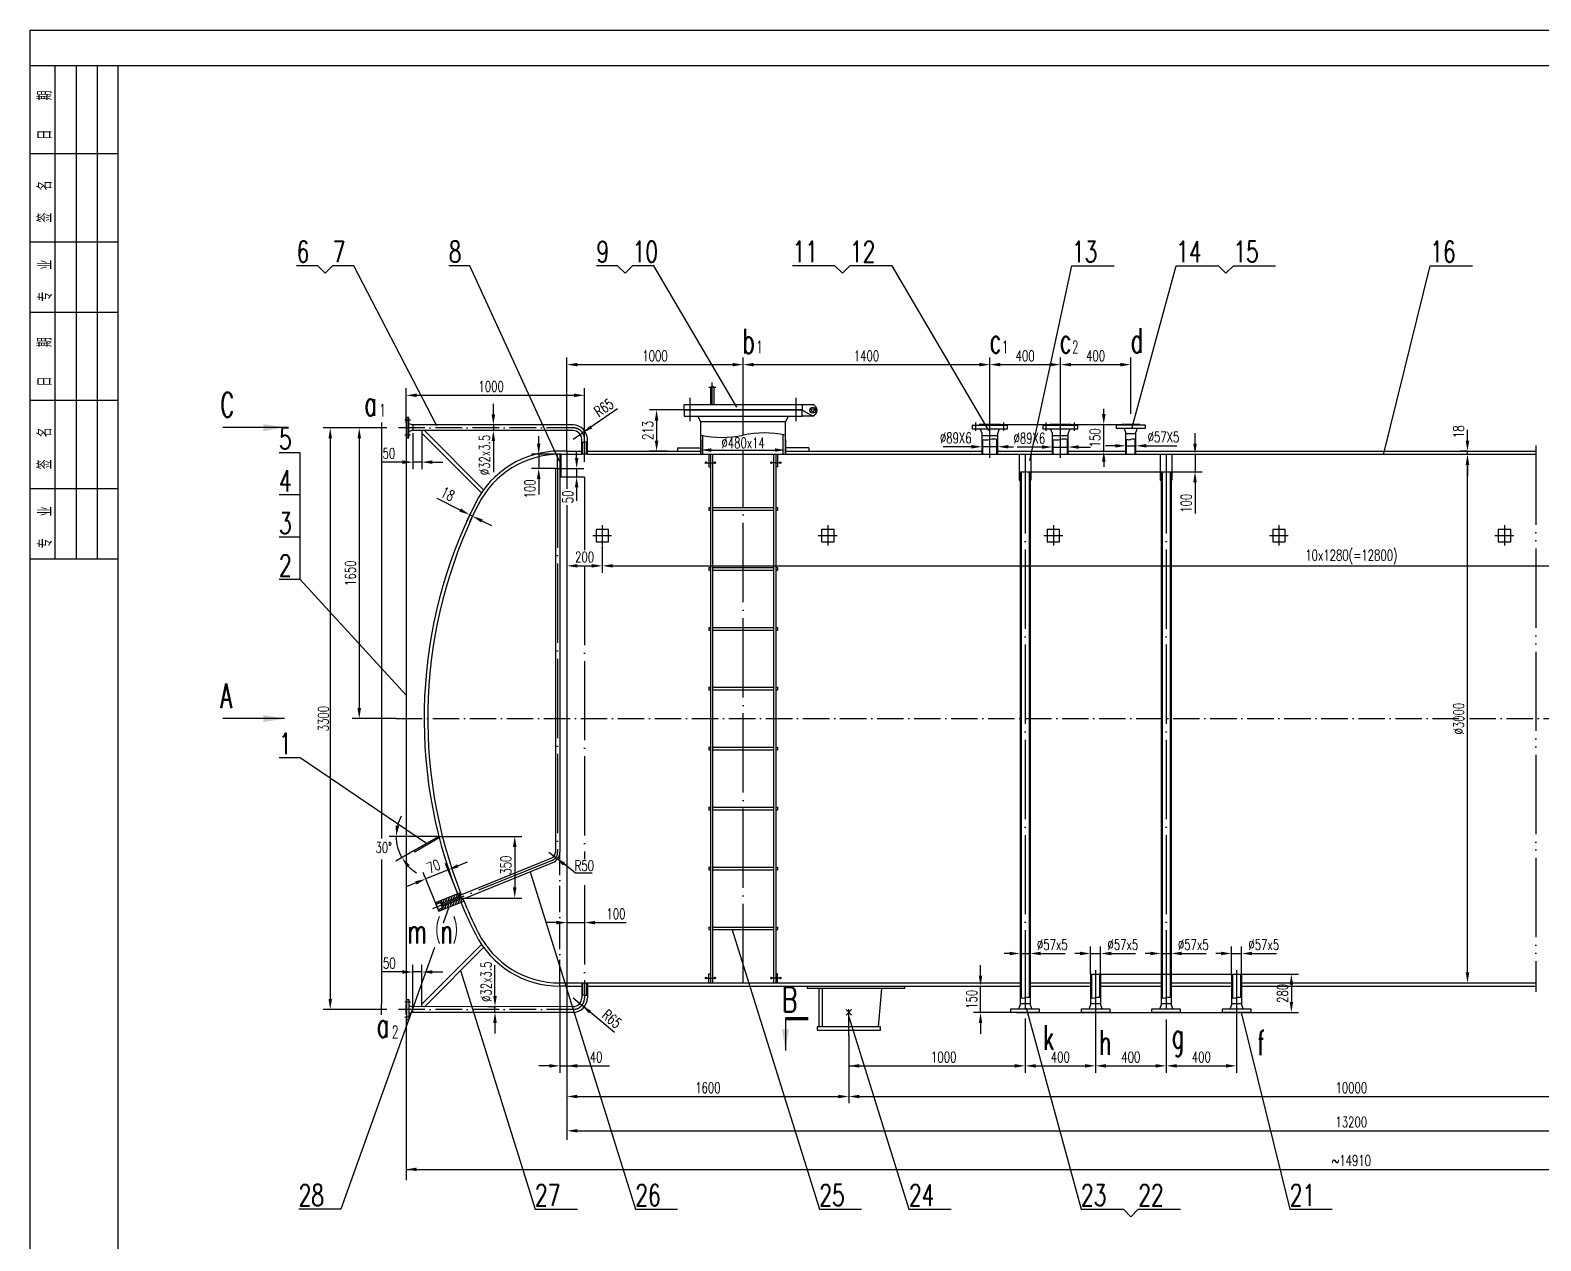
# Model space of a CAD drawing. Extents: x 84915 to 104235, y 7253 to 35355.
# Drawn here: x 84915 to 93487, y 14046 to 20915 of the extents above; entities that cross this region are included whole.
import ezdxf

# ---------------------------------------------------------------- set-up
doc = ezdxf.new("R2010")
doc.units = 0
doc.header["$LTSCALE"] = 15
doc.header["$MEASUREMENT"] = 0
for name, pattern in [('DASHDOT-M', [36, 30, -3, 0, -3]), ('DASHDOT-S', [14, 10, -2, 0, -2]), ('DIVIDE-M', [39, 30, -3, 0, -3, 0, -3]), ('HIDDEN-M', [7, 5, -2])]:
    doc.linetypes.add(name, pattern=pattern)
doc.layers.get('0').update_dxf_attribs({"linetype": 'CONTINUOUS'})
for name, color, linetype in [('CDR_DIM', 7, 'CONTINUOUS'), ('CDR_DWG1', 4, 'CONTINUOUS'), ('CDR_DWG2', 2, 'CONTINUOUS'), ('CDR_DWG3', 1, 'DASHDOT-M'), ('CDR_DWG4', 3, 'DIVIDE-M'), ('CDR_DWG5', 6, 'HIDDEN-M'), ('CDR_TEXT', 7, 'CONTINUOUS')]:
    doc.layers.add(name, color=color, linetype=linetype)
doc.styles.add('HZ', font='romans.shx', dxfattribs={"width": 0.7, "height": 60, "bigfont": 'HZ.shx'})

# ---------------------------------------------------------------- blocks, each defined once
blk = doc.blocks.new('TUQA-H')
for p, q in [((-18, 140), (-18, 70)), ((-12, 140), (-12, 70)), ((-6, 140), (-6, 70)), ((-25, 115), (0, 115)), ((-25, 90), (0, 90)), ((-25, 70), (0, 70)), ((-18, 70), (-18, 0)), ((-12, 70), (-12, 0)), ((-6, 70), (-6, 0)), ((-25, 45), (0, 45)), ((-25, 20), (0, 20))]:
    blk.add_line(p, q)
at = {"layer": 'CDR_DWG1'}
for p, q in [((-25, 140), (0, 140)), ((-25, 70), (0, 70)), ((-25, 0), (0, 0))]:
    blk.add_line(p, q, dxfattribs=at)
at = {"style": 'HZ', "width": 0.7}
for s, p in [('日    期', (-18.9, 118.95)), ('签   名', (-18.9, 95.46)), ('专   业', (-18.76, 73.05)), ('日    期', (-18.9, 48.95)), ('签   名', (-18.9, 25.46)), ('专   业', (-18.76, 3.05))]:
    blk.add_text(s, height=4, rotation=90, dxfattribs=at).set_placement(p)

msp = doc.modelspace()

# ---------------------------------------------------------------- linework, layer by layer
for p, q in [((87216.6, 15957), (87243.4, 15967.8)), ((87230, 15924), (87256.7, 15934.8))]:
    msp.add_line(p, q)
msp.add_lwpolyline([(84914.9, 7253.1), (84914.9, 20915.1), (104234.9, 20915.1), (104234.9, 7253.1)], close=True)
at = {"color": 4}
msp.add_lwpolyline([(85414.9, 7513.1), (85414.9, 20715.1), (103929.9, 20715.1), (103929.9, 7513.1)], close=True, dxfattribs=at)
at = {"layer": 'CDR_DIM'}
for p, q in [((87960.4, 18527.1), (87960.4, 19057.6)), ((88960.4, 18881), (88960.4, 19057.6)), ((90360.4, 18739.2), (90360.4, 19057.6)), ((90760.4, 18739.2), (90760.4, 19057.6)), ((91160.4, 18739.2), (91160.4, 19057.6)), ((88020.4, 19017.6), (88900.4, 19017.6)), ((89020.4, 19017.6), (90300.4, 19017.6)), ((90420.4, 19017.6), (90700.4, 19017.6)), ((90820.4, 19017.6), (91100.4, 19017.6)), ((87048, 18688.3), (87048, 18883.6)), ((88060.4, 18594.1), (88060.4, 18883.6)), ((87108, 18843.6), (88000.4, 18843.6)), ((87543.1, 18735.8), (87543.1, 18795.8)), ((88248.3, 18766.4), (88049.2, 18630.7)), ((88625.4, 18760.6), (88429.3, 18760.6)), ((88469.3, 18700.6), (88469.3, 18587.1)), ((91007, 18737.1), (91007, 18767.1)), ((86878.6, 18659.1), (86577.4, 18659.1)), ((86802.9, 18659.1), (86741.9, 18659.1)), ((86908.7, 18629), (86908.7, 16328)), ((87048, 18629), (87048, 15389.2)), ((87087, 18628.8), (87087, 18424.3)), ((87137.2, 18628.8), (87137.2, 18424.3)), ((87548.9, 18675.8), (87503.1, 18675.8)), ((87548.9, 18643.5), (87503.1, 18643.5)), ((87543.1, 18675.8), (87543.1, 18643.5)), ((87800.3, 18569.1), (87800.3, 18611.6)), ((87995.4, 18594.1), (88049.2, 18630.7)), ((90420.4, 18677.1), (90700.4, 18677.1)), ((90820.4, 18677.1), (91109.4, 18677.1)), ((90968.4, 18677.1), (91047, 18677.1)), ((91007, 18527.1), (91007, 18677.1)), ((91524.7, 18569.1), (91524.7, 18629.1)), ((93070.7, 18587.1), (93070.7, 18647.1)), ((86617.4, 18599.1), (86617.4, 15419.1)), ((86781.9, 18599.1), (86781.9, 17069.1)), ((87543.1, 18583.5), (87543.1, 18407.1)), ((88015.7, 18488.8), (88015.7, 18527.1)), ((88530.1, 18527.1), (88429.3, 18527.1)), ((88720.4, 18591.1), (88720.4, 18509.1)), ((88780.4, 18533), (89140.4, 18533)), ((89200.4, 18591.1), (89200.4, 18509.1)), ((90255.9, 18551.7), (90096.4, 18551.7)), ((90315.9, 18551.6), (90315.9, 18591.7)), ((90404.9, 18551.7), (90315.9, 18551.7)), ((90404.9, 18551.6), (90404.9, 18591.7)), ((90464.9, 18551.7), (90494.9, 18551.7)), ((90655.9, 18550), (90516.3, 18550)), ((90715.9, 18551.6), (90715.9, 18597.1)), ((90715.9, 18550), (90804.9, 18550)), ((90804.9, 18551.6), (90804.9, 18597.1)), ((90864.9, 18550), (90931, 18550)), ((90968.4, 18527.1), (91047, 18527.1)), ((91071.9, 18557.1), (91016.6, 18557.1)), ((91131.9, 18557.1), (91131.9, 18597.1)), ((91131.9, 18557.1), (91188.9, 18557.1)), ((91188.9, 18557.1), (91188.9, 18597.1)), ((91248.9, 18557.1), (91420.9, 18557.1)), ((93070.7, 18527.1), (93030.7, 18527.1)), ((93070.7, 18509.1), (93070.7, 18527.1)), ((93070.7, 18509.1), (93070.7, 18527.1)), ((87027, 18464.3), (86908.7, 18464.3)), ((87137.2, 18464.3), (87087, 18464.3)), ((87197.2, 18464.3), (87257.2, 18464.3)), ((87925.4, 18509.1), (87760.3, 18509.1)), ((87800.3, 18509.1), (87800.3, 18428.8)), ((91007, 18467.1), (91007, 18437.1)), ((91475.8, 18509.1), (91564.7, 18509.1)), ((91524.7, 18509.1), (91524.7, 18409.3)), ((93059.4, 18509.1), (93110.7, 18509.1)), ((93070.7, 15569.1), (93070.7, 18449.1)), ((93070.7, 18449.1), (93070.7, 18389.1)), ((87895.4, 18428.8), (87760.3, 18428.8)), ((87800.3, 18368.8), (87800.3, 18280.5)), ((87920.4, 18428.8), (88055.7, 18428.8)), ((87925.4, 18380.7), (88055.7, 18380.7)), ((88015.7, 18428.8), (88015.7, 18380.7)), ((90582.9, 18409.3), (91327.6, 18409.3)), ((91388.9, 18409.3), (91564.7, 18409.3)), ((91524.7, 18349.3), (91524.7, 18172.8)), ((87354.8, 18192.7), (87223.7, 18258.2)), ((88015.7, 18320.7), (88015.7, 18245.2)), ((87440.8, 18230.7), (87390.5, 18130.1)), ((87456.9, 18222.6), (87406.6, 18122.1)), ((87424.5, 18157.8), (87408.4, 18165.9)), ((87478.2, 18131), (87531.9, 18104.2)), ((87960.4, 17987.4), (87960.4, 17836.1)), ((88160.9, 17987.4), (88160.9, 17836.1)), ((88020.4, 17876.1), (88100.9, 17876.1)), ((88220.9, 17876.1), (96602.9, 17876.1)), ((86988.8, 17009.1), (86741.9, 17009.1)), ((87125.2, 16341.1), (86951.2, 16341.1)), ((87233.8, 16341.1), (87125.2, 16341.1)), ((87233.8, 16341.1), (87704.3, 16341.1)), ((86908.7, 16210.5), (86908.7, 15389.2)), ((87093.5, 16260.1), (86989, 16199.8)), ((87664.3, 16281.1), (87664.3, 16051.1)), ((87857.9, 16251.2), (87897.2, 16220.2)), ((88006.6, 16133.8), (87897.2, 16220.2)), ((87223.3, 15940.5), (87144, 16136.7)), ((87285.9, 16150.9), (87159, 16099.6)), ((87350.2, 15991.8), (87271, 16188)), ((87341.6, 16173.4), (87397.2, 16195.9)), ((88006.6, 16133.8), (88103.7, 16133.8)), ((87103.4, 16077.2), (87047.7, 16054.7)), ((87217.8, 15966.2), (87215.3, 15960.3)), ((87220.9, 15958.7), (87220.2, 15957)), ((87228.6, 15961.8), (87227.9, 15960.1)), ((87233.1, 15972.4), (87228.6, 15961.8)), ((87247.7, 15977.1), (87243.9, 15968)), ((87248.3, 15978.6), (87247.7, 15977.1)), ((87249.1, 15953.5), (87247.8, 15956.9)), ((87263.6, 15984.7), (87253.7, 15961.3)), ((87275.5, 15953), (87265.9, 15930.4)), ((87278.9, 15990.9), (87269, 15967.5)), ((87290.8, 15959.2), (87280.9, 15935.8)), ((87294.2, 15997.1), (87284.3, 15973.7)), ((87306.1, 15965.3), (87296.2, 15942)), ((87309.5, 16003.3), (87299.6, 15979.9)), ((87321.4, 15971.5), (87311.5, 15948.1)), ((87324.8, 16009.4), (87314.9, 15986.1)), ((87336.7, 15977.7), (87326.8, 15954.3)), ((87340.1, 16015.6), (87330.2, 15992.2)), ((87352, 15983.9), (87342.1, 15960.5)), ((87355.4, 16021.8), (87345.5, 15998.4)), ((87364.8, 15984.2), (87357.4, 15966.7)), ((87358.1, 15991.1), (87704.3, 15991.1)), ((87231.8, 15924.7), (87230.7, 15922.1)), ((87232.5, 15926.4), (87231.8, 15924.7)), ((87239.5, 15927.8), (87235, 15917.2)), ((87240.2, 15929.5), (87239.5, 15927.8)), ((87251.3, 15925.9), (87250.3, 15923.4)), ((87254.8, 15934), (87251.3, 15925.9)), ((87255.4, 15935.3), (87254.8, 15934)), ((87265.9, 15930.4), (87265.6, 15929.6)), ((87900.4, 15851.7), (87840.4, 15851.7)), ((87960.4, 15851.7), (88060.4, 15851.7)), ((88120.4, 15851.7), (88296.9, 15851.7)), ((90931.9, 15559.1), (90931.9, 15716.5)), ((90988.9, 15559.1), (90988.9, 15716.5)), ((91731.9, 15559.1), (91731.9, 15716.5)), ((91788.9, 15559.1), (91788.9, 15716.5)), ((87087, 15374.4), (87087, 15611.6)), ((87137.2, 15389.4), (87137.2, 15611.6)), ((87552.3, 15434.7), (87552.3, 15610.3)), ((90307.5, 15551.1), (90307.5, 15611.1)), ((90471.9, 15676.5), (90441.9, 15676.5)), ((90531.9, 15676.5), (90588.9, 15676.5)), ((90648.9, 15676.5), (90787.9, 15676.5)), ((90871.9, 15676.5), (90841.9, 15676.5)), ((90931.9, 15676.5), (90988.9, 15676.5)), ((91048.9, 15676.5), (91186.7, 15676.5)), ((91271.9, 15676.5), (91241.9, 15676.5)), ((91331.9, 15676.5), (91388.9, 15676.5)), ((91448.9, 15676.5), (91587.9, 15676.5)), ((91671.9, 15676.5), (91641.9, 15676.5)), ((91731.9, 15676.5), (91788.9, 15676.5)), ((91848.9, 15676.5), (91986.7, 15676.5)), ((87027, 15571.6), (86908.7, 15571.6)), ((87137.2, 15571.6), (87087, 15571.6)), ((87197.2, 15571.6), (87257.2, 15571.6)), ((90988.9, 15559.1), (92111.3, 15559.1)), ((87920.4, 15491.1), (87920.4, 14998.9)), ((87960.4, 15491.1), (87960.4, 14998.9)), ((90295.5, 15491.1), (90347.5, 15491.1)), ((90307.5, 15341.3), (90307.5, 15491.1)), ((92071.3, 15499.1), (92071.3, 15401.1)), ((93059.4, 15509.1), (93110.7, 15509.1)), ((86878.6, 15359.1), (86577.4, 15359.1)), ((87559.2, 15374.7), (87512.3, 15374.7)), ((87552.3, 15342.4), (87552.3, 15374.7)), ((87995.4, 15424.1), (88045.3, 15382.4)), ((88230.1, 15227.7), (88045.3, 15382.4)), ((87048, 15315.9), (87048, 14390.9)), ((87559.2, 15342.4), (87512.3, 15342.4)), ((87552.3, 15282.4), (87552.3, 15222.4)), ((90509.4, 15341.3), (90267.5, 15341.3)), ((90307.5, 15281.3), (90307.5, 15221.3)), ((90560.4, 15308.2), (90560.4, 14998.9)), ((90611.4, 15341.3), (90909.4, 15341.1)), ((90960.4, 15301.1), (90960.4, 14998.9)), ((91011.4, 15341.1), (91309.4, 15341.1)), ((91360.4, 15301.1), (91360.4, 14998.9)), ((91411.4, 15341.3), (91709.4, 15341.1)), ((91760.4, 15301.1), (91760.4, 14998.9)), ((91811.4, 15341.1), (92111.3, 15341.1)), ((89560.4, 15211.1), (89560.4, 14826.5)), ((87860.4, 15038.9), (87800.4, 15038.9)), ((87920.4, 15038.9), (88201.8, 15038.9)), ((89560.4, 15038.9), (90500.4, 15038.9)), ((90620.4, 15038.9), (90900.4, 15038.9)), ((91020.4, 15038.9), (91300.4, 15038.9)), ((91420.4, 15038.9), (91700.4, 15038.9)), ((87960.4, 14998.9), (87960.4, 14882)), ((87960.4, 14882), (87960.4, 14619.6)), ((88020.4, 14864.8), (89500.4, 14864.8)), ((89620.4, 14864.8), (95203.3, 14864.8)), ((88020.4, 14670.3), (96863.3, 14670.3)), ((87048, 14451.6), (97673.4, 14451.6))]:
    msp.add_line(p, q, dxfattribs=at)
for points in [[(86631, 19578.4), (86588.6, 19536), (86546.2, 19578.4), (86426.2, 19578.4)], [(87222.7, 18670.2), (86751, 19578.4), (86631, 19578.4)], [(87918.8, 18468.5), (87410.1, 19578.4), (87290.1, 19578.4)], [(88332.8, 19578.4), (88290.4, 19536), (88248, 19578.4), (88128, 19578.4)], [(88924.8, 18777), (88452.8, 19578.4), (88332.8, 19578.4)], [(89566.1, 19578.4), (89523.7, 19536), (89481.3, 19578.4), (89241.3, 19578.4)], [(90354.9, 18643.3), (89806.1, 19578.4), (89566.1, 19578.4)], [(90587.4, 18473.9), (90825.9, 19578.4), (91065.9, 19578.4)], [(91165.5, 18655.9), (91417.4, 19578.4), (91657.4, 19578.4)], [(91657.4, 19578.4), (91699.8, 19536), (91742.2, 19578.4), (91982.2, 19578.4)], [(92595.9, 18514), (92859.5, 19578.4), (93099.5, 19578.4)], [(86446.7, 18278.1), (86446.7, 18518.1), (86326.7, 18518.1)], [(86446.7, 18038.1), (86446.7, 18278.1), (86326.7, 18278.1)], [(86446.7, 17798.1), (86446.7, 18038.1), (86326.7, 18038.1)], [(87047.9, 17143), (86446.7, 17798.1), (86326.7, 17798.1)], [(87163.7, 16300.6), (86446.7, 16787.3), (86326.7, 16787.3)], [(87751.1, 16140.5), (88348.7, 14225.4), (88588.7, 14225.4)], [(87290.2, 15939.5), (87257.8, 15849)], [(88896.6, 15816.6), (89393, 14225.4), (89633, 14225.4)], [(87208.7, 15711.4), (86678.4, 14225.4), (86438.4, 14225.4)], [(87357.2, 15579.7), (87779.7, 14225.4), (88019.7, 14225.4)], [(90567.3, 15367.4), (90877.9, 14225.4), (91117.9, 14225.4)], [(89560.4, 15316.4), (89900.9, 14225.4), (90140.9, 14225.4)], [(91785.8, 15342.1), (92062.4, 14225.4), (92302.4, 14225.4)], [(91117.9, 14225.4), (91160.4, 14183), (91202.8, 14225.4), (91442.8, 14225.4)]]:
    msp.add_lwpolyline(points, dxfattribs=at)
for start, end in [(151.59366, 165.79683), (180, 210), (224.20317, 238.40634)]:
    msp.add_arc((87233.8, 16341.1), 242.7, start, end, dxfattribs=at)
for points in [[(88020.4, 19027.6), (88020.4, 19007.6), (87960.4, 19017.6)], [(88900.4, 19027.6), (88900.4, 19007.6), (88960.4, 19017.6)], [(89020.4, 19027.6), (89020.4, 19007.6), (88960.4, 19017.6)], [(90300.4, 19027.6), (90300.4, 19007.6), (90360.4, 19017.6)], [(90420.4, 19027.6), (90420.4, 19007.6), (90360.4, 19017.6)], [(90700.4, 19027.6), (90700.4, 19007.6), (90760.4, 19017.6)], [(90820.4, 19027.6), (90820.4, 19007.6), (90760.4, 19017.6)], [(91100.4, 19027.6), (91100.4, 19007.6), (91160.4, 19017.6)], [(87108, 18853.6), (87108, 18833.6), (87048, 18843.6)], [(88000.4, 18853.6), (88000.4, 18833.6), (88060.4, 18843.6)], [(87533.1, 18735.8), (87553.1, 18735.8), (87543.1, 18675.8)], [(88459.3, 18700.6), (88479.3, 18700.6), (88469.3, 18760.6)], [(90997, 18737.1), (91017, 18737.1), (91007, 18677.1)], [(86607.4, 18599.1), (86627.4, 18599.1), (86617.4, 18659.1)], [(86771.9, 18599.1), (86791.9, 18599.1), (86781.9, 18659.1)], [(87533.1, 18583.5), (87553.1, 18583.5), (87543.1, 18643.5)], [(88093.1, 18672.7), (88104.4, 18656.2), (88049.2, 18630.7)], [(87790.3, 18569.1), (87810.3, 18569.1), (87800.3, 18509.1)], [(88459.3, 18587.1), (88479.3, 18587.1), (88469.3, 18527.1)], [(88780.4, 18543), (88780.4, 18523), (88720.4, 18533)], [(89140.4, 18543), (89140.4, 18523), (89200.4, 18533)], [(90255.9, 18561.7), (90255.9, 18541.7), (90315.9, 18551.7)], [(90464.9, 18561.7), (90464.9, 18541.7), (90404.9, 18551.7)], [(90655.9, 18560), (90655.9, 18540), (90715.9, 18550)], [(90864.9, 18560), (90864.9, 18540), (90804.9, 18550)], [(90997, 18467.1), (91017, 18467.1), (91007, 18527.1)], [(91071.9, 18567.1), (91071.9, 18547.1), (91131.9, 18557.1)], [(91248.9, 18567.1), (91248.9, 18547.1), (91188.9, 18557.1)], [(91514.7, 18569.1), (91534.7, 18569.1), (91524.7, 18509.1)], [(93060.7, 18587.1), (93080.7, 18587.1), (93070.7, 18527.1)], [(87027, 18474.3), (87027, 18454.3), (87087, 18464.3)], [(87197.2, 18474.3), (87197.2, 18454.3), (87137.2, 18464.3)], [(88005.7, 18488.8), (88025.7, 18488.8), (88015.7, 18428.8)], [(93060.7, 18449.1), (93080.7, 18449.1), (93070.7, 18509.1)], [(93060.7, 18449.1), (93080.7, 18449.1), (93070.7, 18509.1)], [(87790.3, 18368.8), (87810.3, 18368.8), (87800.3, 18428.8)], [(88005.7, 18320.7), (88025.7, 18320.7), (88015.7, 18380.7)], [(91514.7, 18349.3), (91534.7, 18349.3), (91524.7, 18409.3)], [(87359.2, 18201.7), (87350.3, 18183.8), (87408.4, 18165.9)], [(87482.7, 18139.9), (87473.7, 18122.1), (87424.5, 18157.8)], [(88020.4, 17886.1), (88020.4, 17866.1), (87960.4, 17876.1)], [(88100.9, 17886.1), (88100.9, 17866.1), (88160.9, 17876.1)], [(88220.9, 17886.1), (88220.9, 17866.1), (88160.9, 17876.1)], [(86771.9, 17069.1), (86791.9, 17069.1), (86781.9, 17009.1)], [(87008.5, 16399.4), (86988.6, 16401.9), (86991.2, 16341.1)], [(87654.3, 16281.1), (87674.3, 16281.1), (87664.3, 16341.1)], [(87051.9, 16165.9), (87067.8, 16177.9), (87023.7, 16219.8)], [(87950.5, 16190.9), (87938.1, 16175.2), (87897.2, 16220.2)], [(87337.8, 16182.7), (87345.3, 16164.1), (87285.9, 16150.9)], [(87099.6, 16086.4), (87107.1, 16067.9), (87159, 16099.6)], [(87654.3, 16051.1), (87674.3, 16051.1), (87664.3, 15991.1)], [(87900.4, 15861.7), (87900.4, 15841.7), (87960.4, 15851.7)], [(88120.4, 15861.7), (88120.4, 15841.7), (88060.4, 15851.7)], [(90471.9, 15686.5), (90471.9, 15666.5), (90531.9, 15676.5)], [(90648.9, 15686.5), (90648.9, 15666.5), (90588.9, 15676.5)], [(90871.9, 15686.5), (90871.9, 15666.5), (90931.9, 15676.5)], [(91048.9, 15686.5), (91048.9, 15666.5), (90988.9, 15676.5)], [(91271.9, 15686.5), (91271.9, 15666.5), (91331.9, 15676.5)], [(91448.9, 15686.5), (91448.9, 15666.5), (91388.9, 15676.5)], [(91671.9, 15686.5), (91671.9, 15666.5), (91731.9, 15676.5)], [(91848.9, 15686.5), (91848.9, 15666.5), (91788.9, 15676.5)], [(87027, 15581.6), (87027, 15561.6), (87087, 15571.6)], [(87197.2, 15581.6), (87197.2, 15561.6), (87137.2, 15571.6)], [(90297.5, 15551.1), (90317.5, 15551.1), (90307.5, 15491.1)], [(92061.3, 15499.1), (92081.3, 15499.1), (92071.3, 15559.1)], [(93060.7, 15569.1), (93080.7, 15569.1), (93070.7, 15509.1)], [(87542.3, 15434.7), (87562.3, 15434.7), (87552.3, 15374.7)], [(86607.4, 15419.1), (86627.4, 15419.1), (86617.4, 15359.1)], [(88097.7, 15351.5), (88084.9, 15336.2), (88045.3, 15382.4)], [(92061.3, 15401.1), (92081.3, 15401.1), (92071.3, 15341.1)], [(87542.3, 15282.4), (87562.3, 15282.4), (87552.3, 15342.4)], [(90297.5, 15281.3), (90317.5, 15281.3), (90307.5, 15341.3)], [(87860.4, 15048.9), (87860.4, 15028.9), (87920.4, 15038.9)], [(88020.4, 15048.9), (88020.4, 15028.9), (87960.4, 15038.9)], [(89620.4, 15048.9), (89620.4, 15028.9), (89560.4, 15038.9)], [(90500.4, 15048.9), (90500.4, 15028.9), (90560.4, 15038.9)], [(90620.4, 15048.9), (90620.4, 15028.9), (90560.4, 15038.9)], [(90900.4, 15048.9), (90900.4, 15028.9), (90960.4, 15038.9)], [(91020.4, 15048.9), (91020.4, 15028.9), (90960.4, 15038.9)], [(91300.4, 15048.9), (91300.4, 15028.9), (91360.4, 15038.9)], [(91420.4, 15048.9), (91420.4, 15028.9), (91360.4, 15038.9)], [(91700.4, 15048.9), (91700.4, 15028.9), (91760.4, 15038.9)], [(88020.4, 14874.8), (88020.4, 14854.8), (87960.4, 14864.8)], [(89500.4, 14874.8), (89500.4, 14854.8), (89560.4, 14864.8)], [(89620.4, 14874.8), (89620.4, 14854.8), (89560.4, 14864.8)], [(88020.4, 14680.3), (88020.4, 14660.3), (87960.4, 14670.3)], [(87108, 14461.6), (87108, 14441.6), (87048, 14451.6)]]:
    msp.add_solid(points, dxfattribs=at)
at = {"layer": 'CDR_DWG1'}
for p, q in [((88775.4, 18887.1), (88775.4, 18791.1)), ((88795.4, 18791.1), (88795.4, 18887.1)), ((88625.4, 18791.1), (89295.4, 18791.1)), ((88625.4, 18762.1), (88625.4, 18791.1)), ((89295.4, 18791.1), (89355.4, 18791.1)), ((89295.4, 18791.1), (89295.4, 18762.1)), ((86908.7, 18689.2), (86908.7, 18629)), ((87052, 18688.3), (87048, 18688.3)), ((87048, 18688.3), (87048, 18631.3)), ((87064, 18717.3), (87052, 18717.3)), ((87052, 18717.3), (87052, 18602.3)), ((87064, 18602.3), (87064, 18717.3)), ((89295.4, 18762.1), (88625.4, 18762.1)), ((88625.4, 18762.1), (88625.4, 18759.1)), ((89295.4, 18759.1), (88625.4, 18759.1)), ((88625.4, 18759.1), (88625.4, 18726.1)), ((88625.4, 18726.1), (89295.4, 18726.1)), ((88720.4, 18693.1), (88703.9, 18726.1)), ((89200.4, 18693.1), (88720.4, 18693.1)), ((88720.4, 18509.1), (88720.4, 18693.1)), ((89200.4, 18693.1), (89216.9, 18726.1)), ((89200.4, 18509.1), (89200.4, 18693.1)), ((89295.4, 18759.1), (89295.4, 18762.1)), ((89295.4, 18726.1), (89295.4, 18759.1)), ((89355.4, 18726.1), (89295.4, 18758.6)), ((89355.4, 18726.1), (89295.4, 18726.1)), ((86938.8, 18659.1), (86878.6, 18659.1)), ((87048, 18631.3), (87052, 18631.3)), ((87052, 18602.3), (87064, 18602.3)), ((87081, 18675.8), (87066.5, 18681.3)), ((87081, 18643.8), (87066.5, 18638.2)), ((87087, 18675.8), (87081, 18675.8)), ((87087, 18643.8), (87081, 18643.8)), ((87995.4, 18675.8), (87087, 18675.8)), ((87087, 18675.8), (87087, 18643.8)), ((87995.4, 18643.1), (87087, 18643.8)), ((87137.2, 18643.8), (87137.2, 18628.8)), ((87137.2, 18628.8), (87475.6, 18290.3)), ((87152.2, 18643.8), (87487.8, 18307.7)), ((88732.4, 18509.1), (88732.4, 18617.6)), ((89188.4, 18509.1), (89188.4, 18617.6)), ((90260.4, 18673.1), (90260.4, 18653.1)), ((90460.4, 18673.1), (90260.4, 18673.1)), ((90260.4, 18653.1), (90460.4, 18653.1)), ((90420.4, 18677.1), (90300.4, 18677.1)), ((90300.4, 18677.1), (90300.4, 18673.1)), ((90315.9, 18626.1), (90306.9, 18649.3)), ((90315.9, 18614.1), (90315.9, 18626.1)), ((90404.9, 18614.1), (90315.9, 18614.1)), ((90315.9, 18509.1), (90315.9, 18614.1)), ((90404.9, 18626.1), (90414, 18649.3)), ((90404.9, 18614.1), (90404.9, 18626.1)), ((90404.9, 18509.1), (90404.9, 18614.1)), ((90420.4, 18673.1), (90420.4, 18677.1)), ((90460.4, 18653.1), (90460.4, 18673.1)), ((90660.4, 18673.1), (90660.4, 18653.1)), ((90860.4, 18673.1), (90660.4, 18673.1)), ((90660.4, 18653.1), (90860.4, 18653.1)), ((90820.4, 18677.1), (90700.4, 18677.1)), ((90700.4, 18677.1), (90700.4, 18673.1)), ((90715.9, 18626.1), (90706.9, 18649.3)), ((90715.9, 18614.1), (90715.9, 18626.1)), ((90804.9, 18614.1), (90715.9, 18614.1)), ((90715.9, 18509.1), (90715.9, 18614.1)), ((90804.9, 18626.1), (90814, 18649.3)), ((90804.9, 18614.1), (90804.9, 18626.1)), ((90804.9, 18509.1), (90804.9, 18614.1)), ((90820.4, 18673.1), (90820.4, 18677.1)), ((90860.4, 18653.1), (90860.4, 18673.1)), ((91242.9, 18674.1), (91077.9, 18674.1)), ((91077.9, 18674.1), (91077.9, 18657.1)), ((91077.9, 18657.1), (91242.9, 18657.1)), ((91211.4, 18677.1), (91109.4, 18677.1)), ((91109.4, 18677.1), (91109.4, 18674.1)), ((91131.9, 18633.1), (91122.4, 18657.1)), ((91131.9, 18625.1), (91131.9, 18633.1)), ((91188.9, 18625.1), (91131.9, 18625.1)), ((91131.9, 18509.1), (91131.9, 18625.1)), ((91188.9, 18633.1), (91198.4, 18657.1)), ((91188.9, 18625.1), (91188.9, 18633.1)), ((91188.9, 18509.1), (91188.9, 18625.1)), ((91198.4, 18657.1), (91242.9, 18657.1)), ((91211.4, 18674.1), (91211.4, 18677.1)), ((91242.9, 18657.1), (91242.9, 18674.1)), ((87960.4, 18527.1), (87920.4, 18527.1)), ((87960.4, 18527.1), (88044.4, 18527.1)), ((87960.4, 18527.1), (87960.4, 18312.5)), ((88044.4, 18509.1), (88044.4, 18594.1)), ((88048.4, 18509.1), (88048.4, 18578.1)), ((88072.4, 18509.1), (88072.4, 18578.1)), ((88076.4, 18509.1), (88076.4, 18594.1)), ((88076.4, 18527.1), (88720.4, 18527.1)), ((88588.3, 18545), (88719.6, 18545)), ((88588.3, 18545), (88588.3, 18527.1)), ((89200.4, 18527.1), (90315.9, 18527.1)), ((89332.6, 18545), (89201.3, 18545)), ((89332.6, 18545), (89332.6, 18527.1)), ((90319.9, 18509.1), (90319.9, 18593.1)), ((90400.9, 18509.1), (90400.9, 18593.1)), ((90404.9, 18527.1), (90715.9, 18527.1)), ((90719.9, 18509.1), (90719.9, 18593.1)), ((90800.9, 18509.1), (90800.9, 18593.1)), ((90804.9, 18527.1), (91131.9, 18527.1)), ((91135.4, 18509.1), (91135.4, 18593.1)), ((91185.4, 18509.1), (91185.4, 18593.1)), ((91188.9, 18527.1), (93458.1, 18527.1)), ((87907.9, 18428.8), (87907.9, 18508.9)), ((87920.4, 18509.1), (87920.4, 16251.2)), ((87920.4, 18509.1), (87960.4, 18509.1)), ((87925.4, 18509.1), (87925.4, 18380.7)), ((87960.4, 18509.1), (88044.4, 18509.1)), ((88076.4, 18509.1), (88044.4, 18509.1)), ((88076.4, 18509.1), (88720.4, 18509.1)), ((88720.4, 18509.1), (91188.9, 18509.1)), ((88765.4, 18509.1), (88765.4, 18437.8)), ((88765.4, 18437.8), (88775.4, 18437.8)), ((88775.4, 18509.1), (88775.4, 15509.1)), ((88787.4, 18509.1), (88787.4, 15509.1)), ((89133.5, 18509.1), (89133.5, 15509.1)), ((89145.5, 18509.1), (89145.5, 15509.1)), ((89155.5, 18437.8), (89145.5, 18437.8)), ((89155.5, 18509.1), (89155.5, 18437.8)), ((90527.6, 18509.1), (90527.6, 18362)), ((90593.3, 18509.1), (90593.3, 18362)), ((91188.9, 18509.1), (93458.1, 18509.1)), ((91327.6, 18509.1), (91327.6, 18362)), ((91393.3, 18509.1), (91393.3, 18362)), ((87895.4, 18428.8), (87895.4, 16251.2)), ((87895.4, 18428.8), (87920.4, 18428.8)), ((87925.4, 18380.7), (87920.4, 18380.7)), ((90527.6, 18362), (90531.9, 18362)), ((90531.9, 18409.3), (90531.9, 15393.3)), ((90531.9, 18409.3), (90588.9, 18409.3)), ((90537.9, 18409.3), (90537.9, 15425.3)), ((90582.9, 18409.3), (90582.9, 15425.3)), ((90588.9, 18409.3), (90588.9, 15393.3)), ((90593.3, 18362), (90588.9, 18362)), ((91327.6, 18362), (91331.9, 18362)), ((91331.9, 18409.3), (91331.9, 15393.3)), ((91331.9, 18409.3), (91388.9, 18409.3)), ((91337.9, 18409.3), (91337.9, 15425.3)), ((91382.9, 18409.3), (91382.9, 15425.3)), ((91388.9, 18409.3), (91388.9, 15393.3)), ((91393.3, 18362), (91388.9, 18362)), ((87960.4, 18220.6), (87960.4, 15491.1)), ((88765.4, 18206.7), (88775.4, 18206.7)), ((88765.4, 18206.7), (88765.4, 18191.7)), ((88765.4, 18191.7), (88775.4, 18191.7)), ((88787.4, 18206.7), (89133.5, 18206.7)), ((88787.4, 18191.7), (89133.5, 18191.7)), ((89145.5, 18206.7), (89155.5, 18206.7)), ((89145.5, 18191.7), (89155.5, 18191.7)), ((89155.5, 18206.7), (89155.5, 18191.7)), ((88765.4, 17866.7), (88775.4, 17866.7)), ((88765.4, 17866.7), (88765.4, 17851.7)), ((88765.4, 17851.7), (88775.4, 17851.7)), ((88787.4, 17866.7), (89133.5, 17866.7)), ((88787.4, 17851.7), (89133.5, 17851.7)), ((89145.5, 17866.7), (89155.5, 17866.7)), ((89145.5, 17851.7), (89155.5, 17851.7)), ((89155.5, 17866.7), (89155.5, 17851.7)), ((88765.4, 17526.7), (88775.4, 17526.7)), ((88765.4, 17526.7), (88765.4, 17511.7)), ((88765.4, 17511.7), (88775.4, 17511.7)), ((88787.4, 17526.7), (89133.5, 17526.7)), ((88787.4, 17511.7), (89133.5, 17511.7)), ((89145.5, 17526.7), (89155.5, 17526.7)), ((89145.5, 17511.7), (89155.5, 17511.7)), ((89155.5, 17526.7), (89155.5, 17511.7)), ((88765.4, 17186.7), (88775.4, 17186.7)), ((88765.4, 17186.7), (88765.4, 17171.7)), ((88765.4, 17171.7), (88775.4, 17171.7)), ((88787.4, 17186.7), (89133.5, 17186.7)), ((88787.4, 17171.7), (89133.5, 17171.7)), ((89145.5, 17186.7), (89155.5, 17186.7)), ((89145.5, 17171.7), (89155.5, 17171.7)), ((89155.5, 17186.7), (89155.5, 17171.7)), ((88765.4, 16846.7), (88775.4, 16846.7)), ((88765.4, 16846.7), (88765.4, 16831.7)), ((88765.4, 16831.7), (88775.4, 16831.7)), ((88787.4, 16846.7), (89133.5, 16846.7)), ((88787.4, 16831.7), (89133.5, 16831.7)), ((89145.5, 16846.7), (89155.5, 16846.7)), ((89145.5, 16831.7), (89155.5, 16831.7)), ((89155.5, 16846.7), (89155.5, 16831.7)), ((88765.4, 16506.7), (88765.4, 16491.7)), ((88765.4, 16506.7), (88775.4, 16506.7)), ((88765.4, 16491.7), (88775.4, 16491.7)), ((88787.4, 16506.7), (89133.5, 16506.7)), ((88787.4, 16491.7), (89133.5, 16491.7)), ((89145.5, 16506.7), (89155.5, 16506.7)), ((89145.5, 16491.7), (89155.5, 16491.7)), ((89155.5, 16506.7), (89155.5, 16491.7)), ((87233.8, 16341.1), (87093.5, 16260.1)), ((87236.2, 16331.8), (87098.7, 16252.4)), ((87093.5, 16260.1), (87098.1, 16252.1)), ((87354.2, 16006.9), (87872, 16216.5)), ((87363.6, 15983.7), (87881.4, 16193.3)), ((88765.4, 16166.7), (88775.4, 16166.7)), ((88765.4, 16166.7), (88765.4, 16151.7)), ((88765.4, 16151.7), (88775.4, 16151.7)), ((88787.4, 16166.7), (89133.5, 16166.7)), ((88787.4, 16151.7), (89133.5, 16151.7)), ((89145.5, 16166.7), (89155.5, 16166.7)), ((89145.5, 16151.7), (89155.5, 16151.7)), ((89155.5, 16166.7), (89155.5, 16151.7)), ((87214.8, 15965), (87214.1, 15963.3)), ((87214.8, 15965), (87214.1, 15963.3)), ((87214.1, 15963.3), (87232.5, 15917.6)), ((87214.8, 15965), (87356.3, 16022.2)), ((87223.3, 15940.5), (87216.3, 15957.9)), ((87218.3, 15956.3), (87216.6, 15957)), ((87218.3, 15956.3), (87242.6, 15966.1)), ((87224.5, 15941), (87218.3, 15956.3)), ((87230.7, 15925.6), (87219.7, 15952.9)), ((87234.2, 15916.9), (87375.6, 15974.1)), ((87242.6, 15966.1), (87243.4, 15967.8)), ((87242.6, 15966.1), (87248.8, 15950.8)), ((87243.4, 15967.8), (87248.6, 15969.9)), ((87243.4, 15967.8), (87250, 15951.3)), ((87255, 15935.5), (87248.8, 15950.8)), ((87256.7, 15934.8), (87250, 15951.3)), ((87250.3, 15969.2), (87256.5, 15953.9)), ((87355.9, 16002.6), (87253.5, 15961.3)), ((87262.7, 15938.6), (87256.5, 15953.9)), ((87361.9, 15987.9), (87259.5, 15946.5)), ((87354.2, 16006.9), (87363.6, 15983.7)), ((87223.3, 15940.5), (87230.3, 15923.1)), ((87224.5, 15941), (87230.7, 15925.6)), ((87230.7, 15925.6), (87230, 15924)), ((87230.7, 15925.6), (87255, 15935.5)), ((87234.2, 15916.9), (87232.5, 15917.6)), ((87255, 15935.5), (87256.7, 15934.8)), ((87256.7, 15934.8), (87262, 15936.9)), ((88765.4, 15826.7), (88765.4, 15811.7)), ((88765.4, 15826.7), (88775.4, 15826.7)), ((88765.4, 15811.7), (88775.4, 15811.7)), ((88787.4, 15826.7), (89133.5, 15826.7)), ((88787.4, 15811.7), (89133.5, 15811.7)), ((89145.5, 15826.7), (89155.5, 15826.7)), ((89145.5, 15811.7), (89155.5, 15811.7)), ((89155.5, 15826.7), (89155.5, 15811.7)), ((87137.2, 15389.4), (87475.6, 15727.9)), ((87152.2, 15374.4), (87487.8, 15710.5)), ((88765.4, 15560.3), (88775.4, 15560.3)), ((88765.4, 15509.1), (88765.4, 15560.3)), ((89155.5, 15560.3), (89145.5, 15560.3)), ((89155.5, 15509.1), (89155.5, 15560.3)), ((90931.9, 15559.1), (90988.9, 15559.1)), ((90931.9, 15559.1), (90931.9, 15393.1)), ((90937.9, 15559.1), (90937.9, 15425.1)), ((90982.9, 15559.1), (90982.9, 15425.1)), ((90988.9, 15559.1), (90988.9, 15393.1)), ((91731.9, 15559.1), (91788.9, 15559.1)), ((91731.9, 15559.1), (91731.9, 15393.1)), ((91737.9, 15559.1), (91737.9, 15425.1)), ((91782.9, 15559.1), (91782.9, 15425.1)), ((91788.9, 15559.1), (91788.9, 15393.1)), ((87920.4, 15509.1), (87960.4, 15509.1)), ((87960.4, 15491.1), (87920.4, 15491.1)), ((87960.4, 15509.1), (90531.9, 15509.1)), ((87960.4, 15491.1), (88044.4, 15491.1)), ((88044.4, 15509.1), (88044.4, 15424.1)), ((88048.4, 15509.1), (88048.4, 15440.1)), ((88072.4, 15509.1), (88072.4, 15440.1)), ((88076.4, 15509.1), (88076.4, 15424.1)), ((88076.4, 15491.1), (90531.9, 15491.1)), ((89325.4, 15477.1), (89325.4, 15491.1)), ((89875.4, 15477.1), (89325.4, 15477.1)), ((89390.4, 15477.1), (89390.4, 15261.1)), ((89410.4, 15261.1), (89410.4, 15477.1)), ((89746.2, 15477.1), (89726.4, 15261.1)), ((89875.4, 15491.1), (89875.4, 15477.1)), ((90588.9, 15509.1), (90931.9, 15509.1)), ((90588.9, 15491.1), (90931.9, 15491.1)), ((90988.9, 15509.1), (91331.9, 15509.1)), ((90988.9, 15491.1), (91331.9, 15491.1)), ((91388.9, 15509.1), (91731.9, 15509.1)), ((91388.9, 15491.1), (91731.9, 15491.1)), ((91788.9, 15509.1), (93458.1, 15509.1)), ((91788.9, 15491.1), (93458.1, 15491.1)), ((86938.8, 15359.1), (86878.6, 15359.1)), ((86908.7, 15329), (86908.7, 15389.2)), ((87048, 15329.9), (87048, 15386.9)), ((87048, 15386.9), (87052, 15386.9)), ((87052, 15300.9), (87052, 15415.9)), ((87052, 15415.9), (87064, 15415.9)), ((87064, 15415.9), (87064, 15300.9)), ((87081, 15374.4), (87066.5, 15379.9)), ((87087, 15374.4), (87081, 15374.4)), ((87995.4, 15375.1), (87087, 15374.4)), ((87087, 15342.4), (87087, 15374.4)), ((87137.2, 15374.4), (87137.2, 15389.4)), ((90642.9, 15361.3), (90477.9, 15361.3)), ((90522.4, 15361.3), (90477.9, 15361.3)), ((90477.9, 15361.3), (90477.9, 15344.3)), ((90477.9, 15344.3), (90642.9, 15344.3)), ((90509.4, 15344.3), (90509.4, 15341.3)), ((90531.9, 15385.3), (90522.4, 15361.3)), ((90531.9, 15393.3), (90588.9, 15393.3)), ((90531.9, 15393.3), (90531.9, 15385.3)), ((90588.9, 15393.3), (90588.9, 15385.3)), ((90588.9, 15385.3), (90598.4, 15361.3)), ((90611.4, 15341.3), (90611.4, 15344.3)), ((90642.9, 15344.3), (90642.9, 15361.3)), ((90877.9, 15361.1), (90877.9, 15344.1)), ((90922.4, 15361.1), (90877.9, 15361.1)), ((91042.9, 15361.1), (90877.9, 15361.1)), ((90877.9, 15344.1), (91042.9, 15344.1)), ((90909.4, 15344.1), (90909.4, 15341.1)), ((90931.9, 15385.1), (90922.4, 15361.1)), ((90931.9, 15393.1), (90931.9, 15385.1)), ((90931.9, 15393.1), (90988.9, 15393.1)), ((90988.9, 15393.1), (90988.9, 15385.1)), ((90988.9, 15385.1), (90998.4, 15361.1)), ((91011.4, 15341.1), (91011.4, 15344.1)), ((91042.9, 15344.1), (91042.9, 15361.1)), ((91277.9, 15361.3), (91277.9, 15344.3)), ((91322.4, 15361.3), (91277.9, 15361.3)), ((91442.9, 15361.3), (91277.9, 15361.3)), ((91277.9, 15344.3), (91442.9, 15344.3)), ((91309.4, 15344.3), (91309.4, 15341.3)), ((91331.9, 15385.3), (91322.4, 15361.3)), ((91331.9, 15393.3), (91388.9, 15393.3)), ((91331.9, 15393.3), (91331.9, 15385.3)), ((91388.9, 15393.3), (91388.9, 15385.3)), ((91388.9, 15385.3), (91398.4, 15361.3)), ((91411.4, 15341.3), (91411.4, 15344.3)), ((91442.9, 15344.3), (91442.9, 15361.3)), ((91842.9, 15361.1), (91677.9, 15361.1)), ((91722.4, 15361.1), (91677.9, 15361.1)), ((91677.9, 15361.1), (91677.9, 15344.1)), ((91677.9, 15344.1), (91842.9, 15344.1)), ((91709.4, 15344.1), (91709.4, 15341.1)), ((91731.9, 15385.1), (91722.4, 15361.1)), ((91731.9, 15393.1), (91731.9, 15385.1)), ((91731.9, 15393.1), (91788.9, 15393.1)), ((91788.9, 15393.1), (91788.9, 15385.1)), ((91788.9, 15385.1), (91798.4, 15361.1)), ((91811.4, 15341.1), (91811.4, 15344.1)), ((91842.9, 15344.1), (91842.9, 15361.1)), ((87052, 15329.9), (87048, 15329.9)), ((87064, 15300.9), (87052, 15300.9)), ((87081, 15342.4), (87066.5, 15336.9)), ((87087, 15342.4), (87081, 15342.4)), ((87995.4, 15342.4), (87087, 15342.4)), ((89380.4, 15261.1), (89380.4, 15241.1)), ((89740.4, 15261.1), (89380.4, 15261.1)), ((89740.4, 15241.1), (89740.4, 15261.1)), ((90509.4, 15341.3), (90611.4, 15341.3)), ((90909.4, 15341.1), (91011.4, 15341.1)), ((91309.4, 15341.3), (91411.4, 15341.3)), ((91709.4, 15341.1), (91811.4, 15341.1)), ((89380.4, 15241.1), (89740.4, 15241.1))]:
    msp.add_line(p, q, dxfattribs=at)
for radius in [16.5, 8.25]:
    msp.add_circle((89355.4, 18758.6), radius, dxfattribs=at)
for centre, radius, start, end in [((88785.4, 18882.3), 11.1, 25.72326, 154.27674), ((89346.7, 18758.6), 33.7, 285.08568, 74.91432), ((87068, 18685), 4, 180, 249.0755), ((87068, 18634.5), 4, 110.9245, 180), ((87994.3, 18593.6), 82.1, 0.32956, 89.20434), ((87995.4, 18594.1), 49, 0, 90), ((90301.3, 18647.1), 6, 21.25051, 90), ((90419.6, 18647.1), 6, 90, 158.74949), ((90701.3, 18647.1), 6, 21.25051, 90), ((90819.6, 18647.1), 6, 90, 158.74949), ((87920.4, 17990.9), 536.2, 90, 153.43495), ((87920.4, 17990.9), 518.2, 90, 153.43495), ((89863.8, 17009.1), 2713.5, 153.24476, 201.48652), ((89884, 17009.1), 2713.5, 153.43495, 201.61067), ((87857.9, 16251.2), 37.5, 292.03406, 0), ((87857.9, 16251.2), 62.5, 292.03406, 0), ((87249.1, 15968.7), 1.3, 22, 112), ((89863.8, 17009.1), 2713.5, 202.58113, 206.75524), ((89884, 17009.1), 2713.5, 202.13854, 206.56505), ((87261.5, 15938.1), 1.3, 292, 22), ((87920.4, 16027.3), 536.2, 206.56505, 270), ((87920.4, 16027.3), 518.2, 206.56505, 270), ((87068, 15383.7), 4, 180, 249.0755), ((87994.3, 15424.6), 82.1, 270.79566, 359.67044), ((87995.4, 15424.1), 49, 270, 0), ((87068, 15333.2), 4, 110.9245, 180)]:
    msp.add_arc(centre, radius, start, end, dxfattribs=at)
at = {"layer": 'CDR_DWG2'}
for p, q in [((86358.4, 18660.3), (86007.4, 18660.3)), ((86358.4, 17009.3), (86007.4, 17009.3)), ((89200.1, 15306.9), (89200.1, 15126.9))]:
    msp.add_line(p, q, dxfattribs=at)
for points in [[(86358.4, 18660.3), (86238.4, 18640.3), (86238.4, 18680.3)], [(86358.4, 17009.3), (86238.4, 16989.3), (86238.4, 17029.3)], [(89200.1, 15126.9), (89220.1, 15246.9), (89180.1, 15246.9)]]:
    msp.add_solid(points, dxfattribs=at)
for points in [[(89200.1, 15316.9), (89200.1, 15296.9), (89280.1, 15316.9), (89280.1, 15296.9)], [(89200.1, 15316.9), (89200.1, 15296.9), (89320.1, 15316.9), (89320.1, 15296.9)], [(89330.9, 15296.9), (89330.9, 15316.9), (89250.9, 15296.9), (89250.9, 15316.9)]]:
    msp.add_trace(points, dxfattribs=at)
at = {"layer": 'CDR_DWG3', "linetype": 'DASHDOT-S'}
for p, q in [((88805.4, 18887.1), (88765.4, 18887.1)), ((88785.4, 18791.1), (88785.4, 18916.1)), ((88660.4, 18697.1), (88660.4, 18829.1)), ((89260.4, 18697.1), (89260.4, 18829.1)), ((87072, 18702.3), (87040, 18702.3)), ((90280.4, 18641.1), (90280.4, 18689.1)), ((90440.4, 18641.1), (90440.4, 18689.1)), ((90680.4, 18641.1), (90680.4, 18689.1)), ((90840.4, 18641.1), (90840.4, 18689.1)), ((87995.4, 18659.1), (86961.3, 18659.1)), ((87072, 18617.3), (87040, 18617.3)), ((86988.8, 17009.1), (93741.4, 17009.1)), ((87920.4, 15491.1), (87920.4, 16251.2)), ((87995.4, 15359.1), (86987, 15359.1)), ((87072, 15400.9), (87040, 15400.9)), ((89560.4, 15211.1), (89560.4, 15381.1)), ((87072, 15315.9), (87040, 15315.9))]:
    msp.add_line(p, q, dxfattribs=at)
at = {"layer": 'CDR_DWG3'}
for p, q in [((88960.4, 18617.6), (88960.4, 18881)), ((90360.4, 18489.1), (90360.4, 18739.2)), ((90760.4, 18489.1), (90760.4, 18739.2)), ((88060.4, 18466.1), (88060.4, 18594.1)), ((88960.4, 15509.1), (88960.4, 18533)), ((88743, 18461.1), (88805.9, 18461.1)), ((88744.3, 18456), (88754.6, 18466.2)), ((88744.3, 18466.2), (88754.6, 18456)), ((88805.7, 18466.2), (88795.5, 18456)), ((88805.7, 18456), (88795.5, 18466.2)), ((89177.9, 18461.1), (89115, 18461.1)), ((89115.2, 18456), (89125.4, 18466.2)), ((89115.2, 18466.2), (89125.4, 18456)), ((89176.6, 18466.2), (89166.3, 18456)), ((89176.6, 18456), (89166.3, 18466.2)), ((90560.4, 18509.1), (90560.4, 15308.2)), ((91360.4, 18509.1), (91360.4, 15308.2)), ((87907.9, 18428.8), (87907.9, 16251.2)), ((88060.4, 18380.7), (88060.4, 17964)), ((88160.9, 18106.1), (88160.9, 17991.1)), ((89440.9, 18106.1), (89440.9, 17991.1)), ((90720.9, 18106.1), (90720.9, 17991.1)), ((92000.9, 18106.1), (92000.9, 17991.1)), ((93280.9, 18106.1), (93280.9, 17991.1)), ((88106.6, 18047.6), (88213.6, 18047.6)), ((89386.6, 18047.6), (89493.6, 18047.6)), ((90666.6, 18047.6), (90773.6, 18047.6)), ((91946.6, 18047.6), (92053.6, 18047.6)), ((93226.6, 18047.6), (93333.6, 18047.6)), ((88060.4, 17876.1), (88060.4, 16211.7)), ((87876.7, 16204.9), (87197.5, 15930)), ((88060.4, 16064.3), (88060.4, 15424.1)), ((88743, 15537.1), (88805.9, 15537.1)), ((88744.3, 15532), (88754.6, 15542.2)), ((88744.3, 15542.2), (88754.6, 15532)), ((88805.7, 15542.2), (88795.5, 15532)), ((88805.7, 15532), (88795.5, 15542.2)), ((89177.9, 15537.1), (89115, 15537.1)), ((89115.2, 15532), (89125.4, 15542.2)), ((89115.2, 15542.2), (89125.4, 15532)), ((89176.6, 15542.2), (89166.3, 15532)), ((89176.6, 15532), (89166.3, 15542.2)), ((90960.4, 15581.7), (90960.4, 15301.1)), ((91760.4, 15581.7), (91760.4, 15301.1)), ((89545.1, 15357.8), (89575.8, 15327.1)), ((89545.1, 15327.1), (89575.8, 15357.8))]:
    msp.add_line(p, q, dxfattribs=at)
at = {"layer": 'CDR_DWG3', "linetype": 'DASHDOT-S'}
for centre, start, end in [((87995.4, 18594.1), 0, 90), ((87995.4, 15424.1), 270, 0)]:
    msp.add_arc(centre, 65, start, end, dxfattribs=at)
at = {"layer": 'CDR_DWG3'}
msp.add_arc((87857.9, 16251.2), 50, 292.03406, 0, dxfattribs=at)
at = {"layer": 'CDR_DWG4'}
msp.add_line((93458.1, 18559.4), (93458.1, 15458), dxfattribs=at)
at = {"layer": 'CDR_DWG5'}
for points in [[(88125.6, 18082.9), (88125.6, 18012.2), (88196.3, 18012.2), (88196.3, 18082.9)], [(89405.6, 18082.9), (89405.6, 18012.2), (89476.3, 18012.2), (89476.3, 18082.9)], [(90685.6, 18082.9), (90685.6, 18012.2), (90756.3, 18012.2), (90756.3, 18082.9)], [(91965.6, 18082.9), (91965.6, 18012.2), (92036.3, 18012.2), (92036.3, 18082.9)], [(93245.6, 18082.9), (93245.6, 18012.2), (93316.3, 18012.2), (93316.3, 18082.9)]]:
    msp.add_lwpolyline(points, close=True, dxfattribs=at)
at = {"layer": 'CDR_TEXT'}
for centre, radius, start, end in [((88840.4, 19181), 576, 257.9753, 282.0247), ((89080.4, 18054.2), 576, 77.9753, 102.0247), ((88052.4, 18615.7), 38.4, 257.9753, 282.0247), ((88068.4, 18540.6), 38.4, 77.9753, 102.0247), ((90338.2, 18697.5), 106.8, 257.9753, 282.0247), ((90382.7, 18488.6), 106.8, 77.9753, 102.0247), ((90738.2, 18697.5), 106.8, 257.9753, 282.0247), ((90782.7, 18488.6), 106.8, 77.9753, 102.0247), ((91146.2, 18660), 68.4, 257.9753, 282.0247), ((91174.7, 18526.2), 68.4, 77.9753, 102.0247), ((88052.4, 15402.5), 38.4, 77.9753, 102.0247), ((88068.4, 15477.6), 38.4, 257.9753, 282.0247), ((90546.2, 15492.2), 68.4, 257.9753, 282.0247), ((90574.7, 15358.4), 68.4, 77.9753, 102.0247), ((90946.2, 15492), 68.4, 257.9753, 282.0247), ((90974.7, 15358.2), 68.4, 77.9753, 102.0247), ((91346.2, 15492.2), 68.4, 257.9753, 282.0247), ((91374.7, 15358.4), 68.4, 77.9753, 102.0247), ((91746.2, 15492), 68.4, 257.9753, 282.0247), ((91774.7, 15358.2), 68.4, 77.9753, 102.0247)]:
    msp.add_arc(centre, radius, start, end, dxfattribs=at)

# ---------------------------------------------------------------- block references
at = {"xscale": 20, "yscale": 20, "zscale": 20}
msp.add_blockref('TUQA-H', (85414.9, 17915.1), dxfattribs=at)

# ---------------------------------------------------------------- texts
at = {"layer": 'CDR_DIM', "char_height": 60, "attachment_point": 5, "style": 'HZ'}
for s, insert in [('\\A1;1000', (88460.4, 19067.6)), ('\\A1;1400', (89660.4, 19067.6)), ('\\A1;400', (90560.4, 19067.6)), ('\\A1;400', (90960.4, 19067.6)), ('1000', (87530.3, 18893.6)), ('∅480x14', (88960.4, 18573.4)), ('\\A1;∅89X6', (90166.9, 18601.7)), ('\\A1;∅89X6', (90584.8, 18600)), ('\\A1;∅57X5', (91345.9, 18607.1)), ('\\A1;50', (86950.3, 18514.3)), ('\\A1;200', (88060.7, 17926.1)), ('10x1280(=12800)', (92411.9, 17926.1)), ('\\A1;30°', (86921, 16277.4)), ('\\A1;100', (88238.7, 15901.7)), ('\\A1;∅57x5', (90714.8, 15726.5)), ('\\A1;∅57x5', (91114.8, 15726.5)), ('\\A1;∅57x5', (91514.8, 15726.5)), ('\\A1;∅57x5', (91914.8, 15726.5)), ('\\A1;50', (86953, 15621.6)), ('\\A1;40', (88125.9, 15088.9)), ('1000', (90098.7, 15088.9)), ('\\A1;400', (90760.4, 15088.9)), ('\\A1;400', (91160.4, 15088.9)), ('\\A1;400', (91560.4, 15088.9)), ('\\A1;1600', (88760.4, 14914.8)), ('10000', (92411.9, 14914.8)), ('\\A1;13200', (92411.4, 14720.3)), ('~14910', (92411.9, 14501.6))]:
    msp.add_mtext(s, dxfattribs=dict(at, insert=insert))
at = {"layer": 'CDR_DIM', "char_height": 60, "style": 'HZ'}
for s, insert, attachment_point, rotation in [('\\A1;R65', (88170.2, 18773.7), 5, 34.27289), ('213', (88419.3, 18643.8), 5, 90), ('\\A1;∅32x3.5', (87493.1, 18504.6), 5, 90), ('\\A1;150', (90957, 18602.1), 5, 90), ('\\A1;18', (93020.7, 18601.2), 4, 90), ('\\A1;100', (87750.3, 18312.5), 5, 90), ('\\A1;18', (87284.8, 18283.6), 5, 333.43495), ('\\A1;50', (87965.7, 18267), 5, 90), ('\\A1;100', (91474.7, 18231), 5, 90), ('\\A1;1650', (86731.9, 17834.1), 5, 90), ('3300', (86578.3, 17009.1), 5, 90), ('\\A1;∅3000', (93020.7, 17009.1), 5, 90), ('\\A1;70', (87203.7, 16171.6), 5, 22), ('\\A1;350', (87614.3, 16177.5), 5, 90), ('\\A1;R50', (88059.4, 16174.8), 5, 0.27111), ('\\A1;∅32x3.5', (87502.3, 15515.9), 5, 90), ('\\A1;150', (90257.5, 15416.2), 5, 90), ('\\A1;280', (92021.3, 15450.1), 5, 90), ('\\A1;R65', (88215.8, 15304.9), 5, 320.07634)]:
    msp.add_mtext(s, dxfattribs=dict(at, insert=insert, attachment_point=attachment_point, rotation=rotation))
at = {"layer": 'CDR_DWG1', "style": 'HZ', "width": 0.7}
for s, p in [('6', (86426.2, 19598.4)), ('7', (86631, 19598.4)), ('8', (87290.1, 19598.4)), ('9', (88128, 19598.4)), ('10', (88332.8, 19598.4)), ('11', (89241.3, 19598.4)), ('12', (89566.1, 19598.4)), ('13', (90825.9, 19598.4)), ('14', (91417.4, 19598.4)), ('15', (91742.2, 19598.4)), ('16', (92859.5, 19598.4)), ('5', (86326.7, 18538.1)), ('4', (86326.7, 18298.1)), ('3', (86326.7, 18058.1)), ('2', (86326.7, 17818.1)), ('1', (86326.7, 16807.3)), ('28', (86438.4, 14245.4)), ('27', (87779.7, 14245.4)), ('26', (88348.7, 14245.4)), ('25', (89393, 14245.4)), ('24', (89900.9, 14245.4)), ('23', (90877.9, 14245.4)), ('22', (91202.8, 14245.4)), ('21', (92062.4, 14245.4))]:
    msp.add_text(s, height=120, dxfattribs=at).set_placement(p)
at = {"layer": 'CDR_DWG2', "style": 'HZ'}
for s, height, width, p in [('b', 140, 0.6, (88957.5, 19080.5)), ('d', 140, 0.6, (91160.8, 19084.4)), ('1', 70, 0.6, (89035.8, 19082.7)), ('c', 140, 0.6, (90359.9, 19083.3)), ('1', 70, 0.6, (90429.5, 19083.2)), ('c', 140, 0.6, (90757.6, 19083.3)), ('2', 70, 0.6, (90827.1, 19083.2)), ('C', 140, 0.6, (85995.1, 18719.9)), ('a', 140, 0.6, (86811.8, 18727.8)), ('1', 70, 0.6, (86896.7, 18723.5)), ('A', 140, 0.6, (85995.1, 17068.9)), ('m（n）', 140, 0.6, (87055.9, 15732.8)), ('B', 140, 0.7, (89180.8, 15344.5)), ('a', 140, 0.6, (86882.7, 15200.4)), ('2', 70, 0.6, (86967.6, 15196.1)), ('k', 140, 0.6, (90663.5, 15129.4)), ('h', 140, 0.6, (90981.8, 15101.5)), ('g', 140, 0.6, (91393.3, 15139.6)), ('f', 140, 0.6, (91878.9, 15099))]:
    msp.add_text(s, height=height, dxfattribs=dict(at, width=width)).set_placement(p)

doc.saveas('drawing.dxf')
